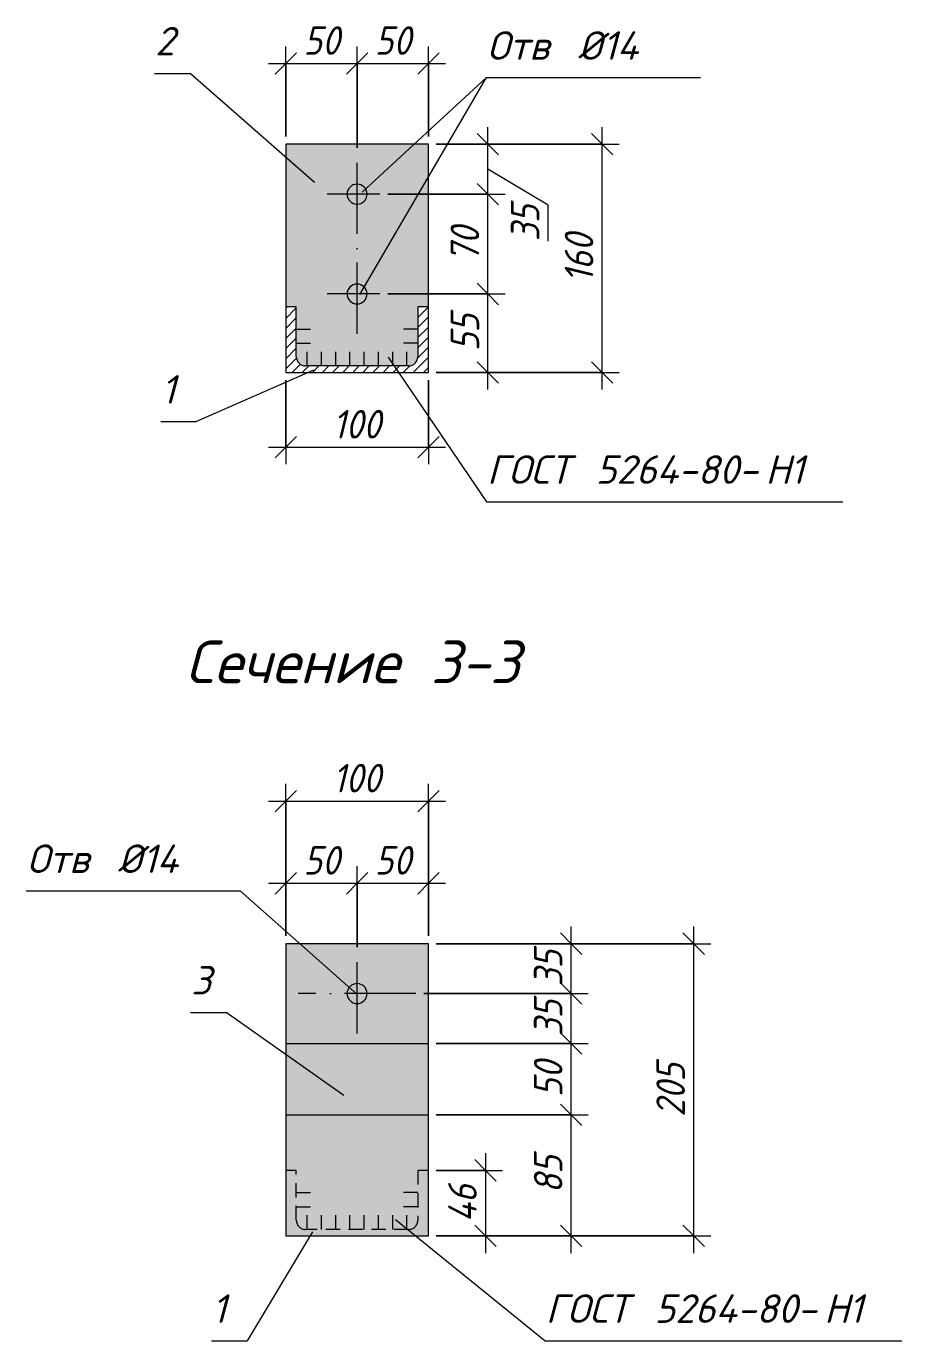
# Model space of a CAD drawing. Header units: millimetres. Extents: x 1214 to 43479, y -809 to 8550.
# Drawn here: x 35312 to 35925, y 1502 to 2424 of the extents above; entities that cross this region are included whole.
import ezdxf

# ---------------------------------------------------------------- set-up
doc = ezdxf.new("R2010")
doc.units = ezdxf.units.MM
doc.linetypes.add('200_ШТРИХ_ш1п0_6_', pattern=[16, 10, -6])
doc.linetypes.add('50_200_ШТРИХ_1Т_ш5_п1_п1_', pattern=[70, 50, -10, 0, -10])
for name, color, linetype, lineweight in [('A-ANNO-DIMS', 7, 'Continuous', 9), ('A-ANNO-DIMS-10', 7, 'Continuous', 9), ('A-ANNO-NOTE', 7, 'Continuous', 9), ('A-DETL', 7, 'Continuous', 9), ('A-DETL-1', 7, '200_ШТРИХ_ш1п0_6_', 5), ('A-DETL-3', 7, 'Continuous', 20), ('A-DETL-CNTR-1', 7, '50_200_ШТРИХ_1Т_ш5_п1_п1_', 5), ('A-DETL-GENF-2', 7, 'Continuous', 5), ('G-ANNO-TEXT', 7, 'Continuous', 9)]:
    doc.layers.add(name, color=color, linetype=linetype, lineweight=lineweight)
doc.layers.add('A-DETL-GENF-1', color=7, linetype='Continuous', lineweight=9, true_color=0xffffff)
doc.styles.add('ISOCPEUR_B_I', font='', dxfattribs={"height": 30})
doc.styles.add('ISOCPEUR_I_2', font='isocpeui.ttf', dxfattribs={"width": 0.9, "height": 20})
doc.styles.add('ISOCPEUR_I_6', font='isocpeui.ttf', dxfattribs={"height": 20})
doc.styles.get('ISOCPEUR_B_I').set_extended_font_data('ISOCPEUR', italic=True, bold=True)
doc.dimstyles.new('ISO-2_0_0_9К_СРЕДНИЙ_1', dxfattribs={"dimscale": 304.8, "dimtxt": 19.919624, "dimasz": 0.049213, "dimexe": 0.03937, "dimexo": 0, "dimgap": 0, "dimtad": 1, "dimdec": 0, "dimzin": 0, "dimdsep": 46, "dimtxsty": 'ISOCPEUR_I_2', "dimblk1": 'OBLIQUE', "dimblk2": 'OBLIQUE', "dimsah": 1, "dimcen": 0.09, "dimdle": 0.03937, "dimazin": 0, "dimtfac": 1, "dimtdec": 4, "dimtix": 1, "dimtmove": 0, "dimatfit": 3, "dimfxl": 1, "dimtvp": 1, "dimtolj": 1, "dimtzin": 0, "dimarcsym": 2})
doc.dimstyles.new('ISO-2_0_0_9К_СРЕДНИЙ_3', dxfattribs={"dimscale": 304.8, "dimtxt": 19.919624, "dimasz": 0.049213, "dimexe": 0.03937, "dimexo": 0, "dimgap": 0, "dimtad": 1, "dimdec": 0, "dimzin": 0, "dimdsep": 46, "dimtxsty": 'ISOCPEUR_I_2', "dimblk1": 'OBLIQUE', "dimblk2": 'OBLIQUE', "dimsah": 1, "dimcen": 0.09, "dimdle": 0.03937, "dimazin": 0, "dimtfac": 1, "dimtdec": 4, "dimtix": 1, "dimtmove": 1, "dimatfit": 3, "dimfxl": 1, "dimtvp": 1, "dimtolj": 1, "dimtzin": 0, "dimarcsym": 2})

# ---------------------------------------------------------------- blocks, each defined once
blk = doc.blocks.new('DIMBLOCK158-АР1_Фахверк_Швеллер 100_Узлы')
at = {"layer": 'A-ANNO-DIMS-10'}
for p, q in [((35493.64, 1785.95), (35493.64, 1834.74)), ((35543.64, 1777.95), (35543.64, 1834.74)), ((35481.64, 1822.74), (35543.64, 1822.74)), ((35493.64, 1822.74), (35493.64, 1785.95)), ((35543.64, 1822.74), (35543.64, 1777.95))]:
    blk.add_line(p, q, dxfattribs=at)
at = {"layer": 'A-ANNO-DIMS-10', "lineweight": 20}
for p, q in [((35493.64, 1822.74), (35501.14, 1830.24)), ((35543.64, 1822.74), (35551.14, 1830.24)), ((35493.64, 1822.74), (35486.14, 1815.24)), ((35543.64, 1822.74), (35536.14, 1815.24))]:
    blk.add_line(p, q, dxfattribs=at)
at = {"layer": 'A-ANNO-DIMS-10', "color": 0, "insert": (35506, 1848.87), "char_height": 20, "width": 30.3391, "attachment_point": 1, "line_spacing_factor": 1.149209, "style": 'ISOCPEUR_I_2'}
blk.add_mtext('50', dxfattribs=at)
blk = doc.blocks.new('_Oblique')
at = {"color": 0, "linetype": 'ByBlock', "lineweight": -2}
blk.add_line((-0.5, -0.5), (0.5, 0.5), dxfattribs=at)
blk = doc.blocks.new('DIMBLOCK159-АР1_Фахверк_Швеллер 100_Узлы')
at = {"layer": 'A-ANNO-DIMS-10'}
for p, q in [((35543.64, 1777.95), (35543.64, 1834.74)), ((35593.64, 1785.95), (35593.64, 1834.74)), ((35543.64, 1822.74), (35605.64, 1822.74)), ((35543.64, 1822.74), (35543.64, 1777.95)), ((35593.64, 1822.74), (35593.64, 1785.95))]:
    blk.add_line(p, q, dxfattribs=at)
at = {"layer": 'A-ANNO-DIMS-10', "lineweight": 20}
for p, q in [((35543.64, 1822.74), (35551.14, 1830.24)), ((35593.64, 1822.74), (35601.14, 1830.24)), ((35543.64, 1822.74), (35536.14, 1815.24)), ((35593.64, 1822.74), (35586.14, 1815.24))]:
    blk.add_line(p, q, dxfattribs=at)
at = {"layer": 'A-ANNO-DIMS-10', "color": 0, "insert": (35556, 1848.87), "char_height": 20, "width": 30.3391, "attachment_point": 1, "line_spacing_factor": 1.149209, "style": 'ISOCPEUR_I_2'}
blk.add_mtext('50', dxfattribs=at)
blk = doc.blocks.new('DIMBLOCK164-АР1_Фахверк_Швеллер 100_Узлы')
at = {"layer": 'A-ANNO-DIMS-10'}
for p, q in [((35493.64, 2346.69), (35493.64, 2409.79)), ((35543.64, 2338.69), (35543.64, 2409.79)), ((35481.64, 2397.79), (35543.64, 2397.79)), ((35493.64, 2397.79), (35493.64, 2346.69)), ((35543.64, 2397.79), (35543.64, 2338.69))]:
    blk.add_line(p, q, dxfattribs=at)
at = {"layer": 'A-ANNO-DIMS-10', "lineweight": 20}
for p, q in [((35493.64, 2397.79), (35486.14, 2390.29)), ((35493.64, 2397.79), (35501.14, 2405.29)), ((35543.64, 2397.79), (35536.14, 2390.29)), ((35543.64, 2397.79), (35551.14, 2405.29))]:
    blk.add_line(p, q, dxfattribs=at)
at = {"layer": 'A-ANNO-DIMS-10', "color": 0, "insert": (35506, 2423.92), "char_height": 20, "width": 30.3391, "attachment_point": 1, "line_spacing_factor": 1.149209, "style": 'ISOCPEUR_I_2'}
blk.add_mtext('50', dxfattribs=at)
blk = doc.blocks.new('DIMBLOCK165-АР1_Фахверк_Швеллер 100_Узлы')
at = {"layer": 'A-ANNO-DIMS-10'}
for p, q in [((35543.64, 2338.69), (35543.64, 2409.79)), ((35593.64, 2346.69), (35593.64, 2409.79)), ((35543.64, 2397.79), (35605.64, 2397.79)), ((35543.64, 2397.79), (35543.64, 2338.69)), ((35593.64, 2397.79), (35593.64, 2346.69))]:
    blk.add_line(p, q, dxfattribs=at)
at = {"layer": 'A-ANNO-DIMS-10', "lineweight": 20}
for p, q in [((35543.64, 2397.79), (35536.14, 2390.29)), ((35543.64, 2397.79), (35551.14, 2405.29)), ((35593.64, 2397.79), (35586.14, 2390.29)), ((35593.64, 2397.79), (35601.14, 2405.29))]:
    blk.add_line(p, q, dxfattribs=at)
at = {"layer": 'A-ANNO-DIMS-10', "color": 0, "insert": (35556, 2423.92), "char_height": 20, "width": 30.3391, "attachment_point": 1, "line_spacing_factor": 1.149209, "style": 'ISOCPEUR_I_2'}
blk.add_mtext('50', dxfattribs=at)
blk = doc.blocks.new('DIMBLOCK166-АР1_Фахверк_Швеллер 100_Узлы')
at = {"layer": 'A-ANNO-DIMS-10', "lineweight": 20}
for p, q in [((35635.38, 2236.14), (35627.88, 2243.64)), ((35635.38, 2236.14), (35642.88, 2228.64)), ((35635.38, 2181.14), (35627.88, 2188.64)), ((35635.38, 2181.14), (35642.88, 2173.64))]:
    blk.add_line(p, q, dxfattribs=at)
at = {"layer": 'A-ANNO-DIMS-10'}
for p, q in [((35565.19, 2236.14), (35647.38, 2236.14)), ((35635.38, 2236.14), (35565.19, 2236.14)), ((35635.38, 2169.14), (35635.38, 2236.14)), ((35599.19, 2181.14), (35647.38, 2181.14)), ((35635.38, 2181.14), (35599.19, 2181.14))]:
    blk.add_line(p, q, dxfattribs=at)
at = {"layer": 'A-ANNO-DIMS-10', "color": 0, "insert": (35609.25, 2196), "char_height": 20, "width": 30.3391, "attachment_point": 1, "rotation": 90, "line_spacing_factor": 1.149209, "style": 'ISOCPEUR_I_2'}
blk.add_mtext('55', dxfattribs=at)
blk = doc.blocks.new('DIMBLOCK167-АР1_Фахверк_Швеллер 100_Узлы')
at = {"layer": 'A-ANNO-DIMS-10'}
for p, q in [((35565.19, 2306.14), (35647.38, 2306.14)), ((35635.38, 2306.14), (35565.19, 2306.14)), ((35635.38, 2236.14), (35635.38, 2306.14)), ((35565.19, 2236.14), (35647.38, 2236.14)), ((35635.38, 2236.14), (35565.19, 2236.14))]:
    blk.add_line(p, q, dxfattribs=at)
at = {"layer": 'A-ANNO-DIMS-10', "lineweight": 20}
for p, q in [((35635.38, 2306.14), (35627.88, 2313.64)), ((35635.38, 2306.14), (35642.88, 2298.64)), ((35635.38, 2236.14), (35627.88, 2243.64)), ((35635.38, 2236.14), (35642.88, 2228.64))]:
    blk.add_line(p, q, dxfattribs=at)
at = {"layer": 'A-ANNO-DIMS-10', "color": 0, "insert": (35609.25, 2258.5), "char_height": 20, "width": 30.3391, "attachment_point": 1, "rotation": 90, "line_spacing_factor": 1.149209, "style": 'ISOCPEUR_I_2'}
blk.add_mtext('70', dxfattribs=at)
blk = doc.blocks.new('DIMBLOCK168-АР1_Фахверк_Швеллер 100_Узлы')
at = {"layer": 'A-ANNO-DIMS-10'}
for p, q in [((35635.38, 2306.14), (35635.38, 2353.14)), ((35599.19, 2341.14), (35647.38, 2341.14)), ((35635.38, 2341.14), (35599.19, 2341.14)), ((35677.58, 2298.39), (35635.38, 2323.64)), ((35565.19, 2306.14), (35647.38, 2306.14)), ((35635.38, 2306.14), (35565.19, 2306.14)), ((35677.58, 2273.11), (35677.58, 2298.39))]:
    blk.add_line(p, q, dxfattribs=at)
at = {"layer": 'A-ANNO-DIMS-10', "lineweight": 20}
for p, q in [((35635.38, 2341.14), (35627.88, 2348.64)), ((35635.38, 2341.14), (35642.88, 2333.64)), ((35635.38, 2306.14), (35627.88, 2313.64)), ((35635.38, 2306.14), (35642.88, 2298.64))]:
    blk.add_line(p, q, dxfattribs=at)
at = {"layer": 'A-ANNO-DIMS-10', "color": 0, "insert": (35651.45, 2273.11), "char_height": 20, "width": 30.3391, "attachment_point": 1, "rotation": 90, "line_spacing_factor": 1.149209, "style": 'ISOCPEUR_I_2'}
blk.add_mtext('35', dxfattribs=at)
blk = doc.blocks.new('DIMBLOCK169-АР1_Фахверк_Швеллер 100_Узлы')
at = {"layer": 'A-ANNO-DIMS-10'}
for p, q in [((35715.38, 2169.14), (35715.38, 2353.14)), ((35599.19, 2341.14), (35727.38, 2341.14)), ((35715.38, 2341.14), (35599.19, 2341.14)), ((35599.19, 2181.14), (35727.38, 2181.14)), ((35715.38, 2181.14), (35599.19, 2181.14))]:
    blk.add_line(p, q, dxfattribs=at)
at = {"layer": 'A-ANNO-DIMS-10', "lineweight": 20}
for p, q in [((35715.38, 2341.14), (35707.88, 2348.64)), ((35715.38, 2341.14), (35722.88, 2333.64)), ((35715.38, 2181.14), (35707.88, 2188.64)), ((35715.38, 2181.14), (35722.88, 2173.64))]:
    blk.add_line(p, q, dxfattribs=at)
at = {"layer": 'A-ANNO-DIMS-10', "color": 0, "insert": (35689.25, 2244.09), "char_height": 20, "width": 40.9118, "attachment_point": 1, "rotation": 90, "line_spacing_factor": 1.149209, "style": 'ISOCPEUR_I_2'}
blk.add_mtext('160', dxfattribs=at)
blk = doc.blocks.new('DIMBLOCK170-АР1_Фахверк_Швеллер 100_Узлы')
at = {"layer": 'A-ANNO-DIMS-10'}
for p, q in [((35493.64, 2175.59), (35493.64, 2116.65)), ((35493.64, 2128.65), (35493.64, 2175.59)), ((35593.64, 2175.59), (35593.64, 2116.65)), ((35593.64, 2128.65), (35593.64, 2175.59)), ((35481.64, 2128.65), (35605.64, 2128.65))]:
    blk.add_line(p, q, dxfattribs=at)
at = {"layer": 'A-ANNO-DIMS-10', "lineweight": 20}
for p, q in [((35493.64, 2128.65), (35501.14, 2136.15)), ((35593.64, 2128.65), (35601.14, 2136.15)), ((35493.64, 2128.65), (35486.14, 2121.15)), ((35593.64, 2128.65), (35586.14, 2121.15))]:
    blk.add_line(p, q, dxfattribs=at)
at = {"layer": 'A-ANNO-DIMS-10', "color": 0, "insert": (35526.6, 2154.78), "char_height": 20, "width": 40.9118, "attachment_point": 1, "line_spacing_factor": 1.149209, "style": 'ISOCPEUR_I_2'}
blk.add_mtext('100', dxfattribs=at)
blk = doc.blocks.new('DIMBLOCK171-АР1_Фахверк_Швеллер 100_Узлы')
at = {"layer": 'A-ANNO-DIMS-10'}
for p, q in [((35493.64, 1785.95), (35493.64, 1892.42)), ((35593.64, 1785.95), (35593.64, 1892.42)), ((35481.64, 1880.42), (35605.64, 1880.42)), ((35493.64, 1880.42), (35493.64, 1785.95)), ((35593.64, 1880.42), (35593.64, 1785.95))]:
    blk.add_line(p, q, dxfattribs=at)
at = {"layer": 'A-ANNO-DIMS-10', "lineweight": 20}
for p, q in [((35493.64, 1880.42), (35501.14, 1887.92)), ((35593.64, 1880.42), (35601.14, 1887.92)), ((35493.64, 1880.42), (35486.14, 1872.92)), ((35593.64, 1880.42), (35586.14, 1872.92))]:
    blk.add_line(p, q, dxfattribs=at)
at = {"layer": 'A-ANNO-DIMS-10', "color": 0, "insert": (35526.6, 1906.55), "char_height": 20, "width": 40.9118, "attachment_point": 1, "line_spacing_factor": 1.149209, "style": 'ISOCPEUR_I_2'}
blk.add_mtext('100', dxfattribs=at)
blk = doc.blocks.new('DIMBLOCK172-АР1_Фахверк_Швеллер 100_Узлы')
at = {"layer": 'A-ANNO-DIMS-10'}
for p, q in [((35599.19, 1660.4), (35705.74, 1660.4)), ((35693.74, 1660.4), (35599.19, 1660.4)), ((35693.74, 1563.4), (35693.74, 1660.4)), ((35599.19, 1575.4), (35705.74, 1575.4)), ((35693.74, 1575.4), (35599.19, 1575.4))]:
    blk.add_line(p, q, dxfattribs=at)
at = {"layer": 'A-ANNO-DIMS-10', "lineweight": 20}
for p, q in [((35693.74, 1660.4), (35686.24, 1667.9)), ((35693.74, 1660.4), (35701.24, 1652.9)), ((35693.74, 1575.4), (35686.24, 1582.9)), ((35693.74, 1575.4), (35701.24, 1567.9))]:
    blk.add_line(p, q, dxfattribs=at)
at = {"layer": 'A-ANNO-DIMS-10', "color": 0, "insert": (35667.61, 1605.26), "char_height": 20, "width": 30.3391, "attachment_point": 1, "rotation": 90, "line_spacing_factor": 1.149209, "style": 'ISOCPEUR_I_2'}
blk.add_mtext('85', dxfattribs=at)
blk = doc.blocks.new('DIMBLOCK173-АР1_Фахверк_Швеллер 100_Узлы')
at = {"layer": 'A-ANNO-DIMS-10', "lineweight": 20}
for p, q in [((35693.74, 1710.4), (35686.24, 1717.9)), ((35693.74, 1710.4), (35701.24, 1702.9)), ((35693.74, 1660.4), (35686.24, 1667.9)), ((35693.74, 1660.4), (35701.24, 1652.9))]:
    blk.add_line(p, q, dxfattribs=at)
at = {"layer": 'A-ANNO-DIMS-10'}
for p, q in [((35599.19, 1710.4), (35705.74, 1710.4)), ((35693.74, 1710.4), (35599.19, 1710.4)), ((35693.74, 1660.4), (35693.74, 1710.4)), ((35599.19, 1660.4), (35705.74, 1660.4)), ((35693.74, 1660.4), (35599.19, 1660.4))]:
    blk.add_line(p, q, dxfattribs=at)
at = {"layer": 'A-ANNO-DIMS-10', "color": 0, "insert": (35667.61, 1672.76), "char_height": 20, "width": 30.3391, "attachment_point": 1, "rotation": 90, "line_spacing_factor": 1.149209, "style": 'ISOCPEUR_I_2'}
blk.add_mtext('50', dxfattribs=at)
blk = doc.blocks.new('DIMBLOCK174-АР1_Фахверк_Швеллер 100_Узлы')
at = {"layer": 'A-ANNO-DIMS-10', "lineweight": 20}
for p, q in [((35693.74, 1745.4), (35686.24, 1752.9)), ((35693.74, 1745.4), (35701.24, 1737.9)), ((35693.74, 1710.4), (35686.24, 1717.9)), ((35693.74, 1710.4), (35701.24, 1702.9))]:
    blk.add_line(p, q, dxfattribs=at)
at = {"layer": 'A-ANNO-DIMS-10'}
for p, q in [((35590.5, 1745.4), (35705.74, 1745.4)), ((35693.74, 1745.4), (35590.5, 1745.4)), ((35693.74, 1710.4), (35693.74, 1745.4)), ((35599.19, 1710.4), (35705.74, 1710.4)), ((35693.74, 1710.4), (35599.19, 1710.4))]:
    blk.add_line(p, q, dxfattribs=at)
at = {"layer": 'A-ANNO-DIMS-10', "color": 0, "insert": (35667.61, 1715.26), "char_height": 20, "width": 30.3391, "attachment_point": 1, "rotation": 90, "line_spacing_factor": 1.149209, "style": 'ISOCPEUR_I_2'}
blk.add_mtext('35', dxfattribs=at)
blk = doc.blocks.new('DIMBLOCK175-АР1_Фахверк_Швеллер 100_Узлы')
at = {"layer": 'A-ANNO-DIMS-10'}
for p, q in [((35693.74, 1745.4), (35693.74, 1792.4)), ((35599.19, 1780.4), (35705.74, 1780.4)), ((35693.74, 1780.4), (35599.19, 1780.4)), ((35590.5, 1745.4), (35705.74, 1745.4)), ((35693.74, 1745.4), (35590.5, 1745.4))]:
    blk.add_line(p, q, dxfattribs=at)
at = {"layer": 'A-ANNO-DIMS-10', "lineweight": 20}
for p, q in [((35693.74, 1780.4), (35686.24, 1787.9)), ((35693.74, 1780.4), (35701.24, 1772.9)), ((35693.74, 1745.4), (35686.24, 1752.9)), ((35693.74, 1745.4), (35701.24, 1737.9))]:
    blk.add_line(p, q, dxfattribs=at)
at = {"layer": 'A-ANNO-DIMS-10', "color": 0, "insert": (35667.61, 1750.26), "char_height": 20, "width": 30.3391, "attachment_point": 1, "rotation": 90, "line_spacing_factor": 1.149209, "style": 'ISOCPEUR_I_2'}
blk.add_mtext('35', dxfattribs=at)
blk = doc.blocks.new('DIMBLOCK176-АР1_Фахверк_Швеллер 100_Узлы')
at = {"layer": 'A-ANNO-DIMS-10'}
for p, q in [((35779.63, 1563.4), (35779.63, 1792.4)), ((35599.19, 1780.4), (35791.63, 1780.4)), ((35779.63, 1780.4), (35599.19, 1780.4)), ((35599.19, 1575.4), (35791.63, 1575.4)), ((35779.63, 1575.4), (35599.19, 1575.4))]:
    blk.add_line(p, q, dxfattribs=at)
at = {"layer": 'A-ANNO-DIMS-10', "lineweight": 20}
for p, q in [((35779.63, 1780.4), (35772.13, 1787.9)), ((35779.63, 1780.4), (35787.13, 1772.9)), ((35779.63, 1575.4), (35772.13, 1582.9)), ((35779.63, 1575.4), (35787.13, 1567.9))]:
    blk.add_line(p, q, dxfattribs=at)
at = {"layer": 'A-ANNO-DIMS-10', "color": 0, "insert": (35753.5, 1658.94), "char_height": 20, "width": 45.5087, "attachment_point": 1, "rotation": 90, "line_spacing_factor": 1.149209, "style": 'ISOCPEUR_I_2'}
blk.add_mtext('205', dxfattribs=at)
blk = doc.blocks.new('_AT__Текстовая выноска 2_0 - _AT__Текстовая выноска 2_0 без точки-25057226-АР1_Фахверк_Швеллер 100_Узлы')
at = {"layer": 'A-ANNO-NOTE'}
blk.add_line((0, 0), (15, 0), dxfattribs=at)
blk = doc.blocks.new('_AT__Текстовая выноска 2_0 - _AT__Текстовая выноска 2_0 без точки-25057225-АР1_Фахверк_Швеллер 100_Узлы')
at = {"layer": 'A-ANNO-NOTE'}
blk.add_line((0, 0), (25, 0), dxfattribs=at)
blk = doc.blocks.new('_AT__Текстовая выноска 2_0 - _AT__Текстовая выноска 2_0 без точки-25057227-АР1_Фахверк_Швеллер 100_Узлы')
at = {"layer": 'A-ANNO-NOTE'}
blk.add_line((0, 0), (2.5, 0), dxfattribs=at)
blk = doc.blocks.new('DIMBLOCK180-АР1_Фахверк_Швеллер 100_Узлы')
at = {"layer": 'A-ANNO-DIMS-10'}
for p, q in [((35633.65, 1633.4), (35633.65, 1563.4)), ((35599.19, 1621.4), (35645.65, 1621.4)), ((35633.65, 1621.4), (35599.19, 1621.4)), ((35599.19, 1575.4), (35645.65, 1575.4)), ((35633.65, 1575.4), (35599.19, 1575.4))]:
    blk.add_line(p, q, dxfattribs=at)
at = {"layer": 'A-ANNO-DIMS-10', "lineweight": 20}
for p, q in [((35633.65, 1621.4), (35626.15, 1628.9)), ((35633.65, 1621.4), (35641.15, 1613.9)), ((35633.65, 1575.4), (35626.15, 1582.9)), ((35633.65, 1575.4), (35641.15, 1567.9))]:
    blk.add_line(p, q, dxfattribs=at)
at = {"layer": 'A-ANNO-DIMS-10', "color": 0, "insert": (35607.52, 1585), "char_height": 20, "width": 32.1779, "attachment_point": 1, "rotation": 90, "line_spacing_factor": 1.149209, "style": 'ISOCPEUR_I_2'}
blk.add_mtext('46', dxfattribs=at)

msp = doc.modelspace()

# ---------------------------------------------------------------- hatches: boundary and pattern name
at = {"layer": 'A-DETL-GENF-1'}
h = msp.add_hatch(color=256, dxfattribs=at)
h.paths.add_polyline_path([(35507.54249, 2185.63951), (35579.74249, 2185.63951), (35581.42481, 2185.86099), (35582.99249, 2186.51035), (35584.33868, 2187.54332), (35585.37165, 2188.88951), (35586.021, 2190.45719), (35586.24249, 2192.13951), (35586.24249, 2227.13951), (35593.64249, 2227.13951), (35593.64249, 2341.13951), (35493.64249, 2341.13951), (35493.64249, 2227.13951), (35501.04249, 2227.13951), (35501.04249, 2192.13951), (35501.26397, 2190.45719), (35501.91332, 2188.88951), (35502.94629, 2187.54332), (35504.29249, 2186.51035), (35505.86016, 2185.86099)], flags=0)
h.paths.add_polyline_path([(35543.64249, 2229.13951), (35541.83075, 2229.37803), (35540.14249, 2230.07733), (35538.69274, 2231.18977), (35537.58031, 2232.63951), (35536.88101, 2234.32778), (35536.64249, 2236.13951), (35536.88101, 2237.95125), (35537.58031, 2239.63951), (35538.69274, 2241.08926), (35540.14249, 2242.20169), (35541.83075, 2242.90099), (35543.64249, 2243.13951), (35545.45422, 2242.90099), (35547.14249, 2242.20169), (35548.59223, 2241.08926), (35549.70466, 2239.63951), (35550.40397, 2237.95125), (35550.64249, 2236.13951), (35550.40397, 2234.32778), (35549.70466, 2232.63951), (35548.59223, 2231.18977), (35547.14249, 2230.07733), (35545.45422, 2229.37803)], flags=0)
h.paths.add_polyline_path([(35543.64249, 2299.13951), (35541.83075, 2299.37803), (35540.14249, 2300.07733), (35538.69274, 2301.18977), (35537.58031, 2302.63951), (35536.88101, 2304.32778), (35536.64249, 2306.13951), (35536.88101, 2307.95125), (35537.58031, 2309.63951), (35538.69274, 2311.08926), (35540.14249, 2312.20169), (35541.83075, 2312.90099), (35543.64249, 2313.13951), (35545.45422, 2312.90099), (35547.14249, 2312.20169), (35548.59223, 2311.08926), (35549.70466, 2309.63951), (35550.40397, 2307.95125), (35550.64249, 2306.13951), (35550.40397, 2304.32778), (35549.70466, 2302.63951), (35548.59223, 2301.18977), (35547.14249, 2300.07733), (35545.45422, 2299.37803)], flags=0)
for points in [[(35543.64249, 2299.13951), (35545.45422, 2299.37803), (35547.14249, 2300.07733), (35548.59223, 2301.18977), (35549.70466, 2302.63951), (35550.40397, 2304.32778), (35550.64249, 2306.13951), (35550.40397, 2307.95125), (35549.70466, 2309.63951), (35548.59223, 2311.08926), (35547.14249, 2312.20169), (35545.45422, 2312.90099), (35543.64249, 2313.13951), (35541.83075, 2312.90099), (35540.14249, 2312.20169), (35538.69274, 2311.08926), (35537.58031, 2309.63951), (35536.88101, 2307.95125), (35536.64249, 2306.13951), (35536.88101, 2304.32778), (35537.58031, 2302.63951), (35538.69274, 2301.18977), (35540.14249, 2300.07733), (35541.83075, 2299.37803)], [(35543.64249, 2229.13951), (35545.45422, 2229.37803), (35547.14249, 2230.07733), (35548.59223, 2231.18977), (35549.70466, 2232.63951), (35550.40397, 2234.32778), (35550.64249, 2236.13951), (35550.40397, 2237.95125), (35549.70466, 2239.63951), (35548.59223, 2241.08926), (35547.14249, 2242.20169), (35545.45422, 2242.90099), (35543.64249, 2243.13951), (35541.83075, 2242.90099), (35540.14249, 2242.20169), (35538.69274, 2241.08926), (35537.58031, 2239.63951), (35536.88101, 2237.95125), (35536.64249, 2236.13951), (35536.88101, 2234.32778), (35537.58031, 2232.63951), (35538.69274, 2231.18977), (35540.14249, 2230.07733), (35541.83075, 2229.37803)], [(35543.64249, 1738.40245), (35545.45422, 1738.64097), (35547.14249, 1739.34028), (35548.59223, 1740.45271), (35549.70466, 1741.90245), (35550.40397, 1743.59072), (35550.64249, 1745.40245), (35550.40397, 1747.21419), (35549.70466, 1748.90245), (35548.59223, 1750.3522), (35547.14249, 1751.46463), (35545.45422, 1752.16394), (35543.64249, 1752.40245), (35541.83075, 1752.16394), (35540.14249, 1751.46463), (35538.69274, 1750.3522), (35537.58031, 1748.90245), (35536.88101, 1747.21419), (35536.64249, 1745.40245), (35536.88101, 1743.59072), (35537.58031, 1741.90245), (35538.69274, 1740.45271), (35540.14249, 1739.34028), (35541.83075, 1738.64097)], [(35582.99249, 1575.40245), (35593.64249, 1575.40245), (35593.64249, 1621.40245), (35586.24249, 1621.40245), (35586.24249, 1586.40245), (35586.021, 1584.72013), (35585.37165, 1583.15245), (35584.33868, 1581.80626), (35582.99249, 1580.77329), (35581.42481, 1580.12394), (35579.74249, 1579.90245), (35507.54249, 1579.90245), (35505.86016, 1580.12394), (35504.29249, 1580.77329), (35502.94629, 1581.80626), (35501.91332, 1583.15245), (35501.26397, 1584.72013), (35501.04249, 1586.40245), (35501.04249, 1621.40245), (35493.64249, 1621.40245), (35493.64249, 1575.40245), (35581.42481, 1575.40245)]]:
    msp.add_hatch(color=256, dxfattribs=at).paths.add_polyline_path(points, flags=0)
h = msp.add_hatch(color=256, dxfattribs=at)
h.paths.add_polyline_path([(35507.54249, 1579.90245), (35579.74249, 1579.90245), (35581.42481, 1580.12394), (35582.99249, 1580.77329), (35584.33868, 1581.80626), (35585.37165, 1583.15245), (35586.021, 1584.72013), (35586.24249, 1586.40245), (35586.24249, 1621.40245), (35593.64249, 1621.40245), (35593.64249, 1780.40245), (35493.64249, 1780.40245), (35493.64249, 1621.40245), (35501.04249, 1621.40245), (35501.04249, 1586.40245), (35501.26397, 1584.72013), (35501.91332, 1583.15245), (35502.94629, 1581.80626), (35504.29249, 1580.77329), (35505.86016, 1580.12394)], flags=0)
h.paths.add_polyline_path([(35543.64249, 1738.40245), (35541.83075, 1738.64097), (35540.14249, 1739.34028), (35538.69274, 1740.45271), (35537.58031, 1741.90245), (35536.88101, 1743.59072), (35536.64249, 1745.40245), (35536.88101, 1747.21419), (35537.58031, 1748.90245), (35538.69274, 1750.3522), (35540.14249, 1751.46463), (35541.83075, 1752.16394), (35543.64249, 1752.40245), (35545.45422, 1752.16394), (35547.14249, 1751.46463), (35548.59223, 1750.3522), (35549.70466, 1748.90245), (35550.40397, 1747.21419), (35550.64249, 1745.40245), (35550.40397, 1743.59072), (35549.70466, 1741.90245), (35548.59223, 1740.45271), (35547.14249, 1739.34028), (35545.45422, 1738.64097)], flags=0)
at = {"layer": 'A-DETL-GENF-2'}
h = msp.add_hatch(dxfattribs=at)
h.set_pattern_fill('FP_2', color=256, style=0, pattern_type=2)
h.set_pattern_definition([(45, (34264.5795, 0), (-3.535534, 3.535534), [])])
h.paths.add_polyline_path([(35493.64249, 2181.13951), (35593.64249, 2181.13951), (35593.64249, 2227.13951), (35586.24249, 2227.13951), (35586.24249, 2192.13951), (35586.021, 2190.45719), (35585.37165, 2188.88951), (35584.33868, 2187.54332), (35582.99249, 2186.51035), (35581.42481, 2185.86099), (35579.74249, 2185.63951), (35507.54249, 2185.63951), (35505.86016, 2185.86099), (35504.29249, 2186.51035), (35502.94629, 2187.54332), (35501.91332, 2188.88951), (35501.26397, 2190.45719), (35501.04249, 2192.13951), (35501.04249, 2227.13951), (35493.64249, 2227.13951), (35493.64249, 2185.63951)], flags=0)

# ---------------------------------------------------------------- linework, layer by layer
at = {"layer": 'A-ANNO-NOTE'}
for p, q in [((35513.69343, 2314.42384), (35426.62854, 2390.91985)), ((35545.65934, 2235.78762), (35634.30635, 2387.89122)), ((35547.14716, 2307.5992), (35634.30635, 2387.89122)), ((35565.48846, 2191.84239), (35634.30635, 2090.4542)), ((35513.17368, 2182.63204), (35430.98295, 2146.6899)), ((35543.4129, 1744.96405), (35461.75988, 1817.46589)), ((35534.38183, 1674.00119), (35451.97858, 1732.23529)), ((35570.53689, 1586.97174), (35675.46267, 1501.89141)), ((35512.33909, 1578.36278), (35466.56627, 1501.89141))]:
    msp.add_line(p, q, dxfattribs=at)
at = {"layer": 'A-DETL'}
for p, q in [((35593.64249, 2341.13951), (35493.64249, 2341.13951)), ((35493.64249, 2341.13951), (35493.64249, 2227.13951)), ((35593.64249, 2227.13951), (35593.64249, 2341.13951)), ((35501.04249, 2227.13951), (35493.64249, 2227.13951)), ((35493.64249, 2227.13951), (35493.64249, 2181.13951)), ((35501.04249, 2192.13951), (35501.04249, 2227.13951)), ((35593.64249, 2227.13951), (35586.24249, 2227.13951)), ((35586.24249, 2227.13951), (35586.24249, 2192.13951)), ((35593.64249, 2181.13951), (35593.64249, 2227.13951)), ((35579.74249, 2185.63951), (35507.54249, 2185.63951)), ((35493.64249, 2181.13951), (35593.64249, 2181.13951))]:
    msp.add_line(p, q, dxfattribs=at)
for centre, radius, start, end in [((35543.64249, 2306.13951), 7, 90, 270), ((35543.64249, 2306.13951), 7, 270, 90), ((35543.64249, 2236.13951), 7, 90, 270), ((35543.64249, 2236.13951), 7, 270, 90), ((35507.54249, 2192.13951), 6.5, 180, 270), ((35579.74249, 2192.13951), 6.5, 270, 0), ((35543.64249, 1745.40245), 7, 90, 270), ((35543.64249, 1745.40245), 7, 270, 90)]:
    msp.add_arc(centre, radius, start, end, dxfattribs=at)
at = {"layer": 'A-DETL-1'}
for p, q in [((35501.04249, 2211.53951), (35511.04249, 2211.53951)), ((35586.24249, 2211.53951), (35576.24249, 2211.53951)), ((35501.04249, 2201.53951), (35511.04249, 2201.53951)), ((35508.64249, 2185.63951), (35508.64249, 2195.63951)), ((35518.64249, 2185.63951), (35518.64249, 2195.63951)), ((35528.64249, 2185.63951), (35528.64249, 2195.63951)), ((35538.64249, 2185.63951), (35538.64249, 2195.63951)), ((35548.64249, 2185.63951), (35548.64249, 2195.63951)), ((35558.64249, 2185.63951), (35558.64249, 2195.63951)), ((35568.64249, 2185.63951), (35568.64249, 2195.63951)), ((35586.24249, 2201.53951), (35576.24249, 2201.53951)), ((35578.64249, 2185.63951), (35578.64249, 2195.63951)), ((35501.04249, 1621.40245), (35493.64249, 1621.40245)), ((35493.64249, 1621.40245), (35493.64249, 1575.40245)), ((35501.04249, 1586.40245), (35501.04249, 1621.40245)), ((35593.64249, 1621.40245), (35586.24249, 1621.40245)), ((35586.24249, 1621.40245), (35586.24249, 1586.40245)), ((35593.64249, 1575.40245), (35593.64249, 1621.40245)), ((35501.04249, 1605.80245), (35511.04249, 1605.80245)), ((35586.24249, 1605.80245), (35576.24249, 1605.80245)), ((35501.04249, 1595.80245), (35511.04249, 1595.80245)), ((35586.24249, 1595.80245), (35576.24249, 1595.80245)), ((35508.64249, 1579.90245), (35508.64249, 1589.90245)), ((35518.64249, 1579.90245), (35518.64249, 1589.90245)), ((35528.64249, 1579.90245), (35528.64249, 1589.90245)), ((35538.64249, 1579.90245), (35538.64249, 1589.90245)), ((35548.64249, 1579.90245), (35548.64249, 1589.90245)), ((35558.64249, 1579.90245), (35558.64249, 1589.90245)), ((35568.64249, 1579.90245), (35568.64249, 1589.90245)), ((35578.64249, 1579.90245), (35578.64249, 1589.90245)), ((35579.74249, 1579.90245), (35507.54249, 1579.90245)), ((35493.64249, 1575.40245), (35593.64249, 1575.40245))]:
    msp.add_line(p, q, dxfattribs=at)
for centre, start, end in [((35507.54249, 1586.40245), 180, 270), ((35579.74249, 1586.40245), 270, 0)]:
    msp.add_arc(centre, 6.5, start, end, dxfattribs=at)
at = {"layer": 'A-DETL-3'}
for p, q in [((35593.64249, 1780.40245), (35493.64249, 1780.40245)), ((35493.64249, 1780.40245), (35493.64249, 1575.40245)), ((35593.64249, 1575.40245), (35593.64249, 1780.40245)), ((35493.64249, 1710.40245), (35593.64249, 1710.40245)), ((35493.64249, 1660.40245), (35593.64249, 1660.40245)), ((35493.64249, 1575.40245), (35593.64249, 1575.40245))]:
    msp.add_line(p, q, dxfattribs=at)
at = {"layer": 'A-DETL-CNTR-1'}
for p, q in [((35543.64249, 2208.13951), (35543.64249, 2333.13951)), ((35559.6427, 2306.13951), (35522.64249, 2306.13951)), ((35559.6427, 2236.13951), (35522.64249, 2236.13951)), ((35543.64249, 1717.40245), (35543.64249, 1772.40245)), ((35584.94964, 1745.40245), (35502.33533, 1745.40245))]:
    msp.add_line(p, q, dxfattribs=at)

# ---------------------------------------------------------------- block references
at = {"layer": 'A-ANNO-NOTE', "xscale": 10, "yscale": 10, "zscale": 10}
for name, p in [('_AT__Текстовая выноска 2_0 - _AT__Текстовая выноска 2_0 без точки-25057227-АР1_Фахверк_Швеллер 100_Узлы', (35401.62854, 2390.91985)), ('_AT__Текстовая выноска 2_0 - _AT__Текстовая выноска 2_0 без точки-25057226-АР1_Фахверк_Швеллер 100_Узлы', (35634.30635, 2387.89122)), ('_AT__Текстовая выноска 2_0 - _AT__Текстовая выноска 2_0 без точки-25057227-АР1_Фахверк_Швеллер 100_Узлы', (35405.98295, 2146.6899)), ('_AT__Текстовая выноска 2_0 - _AT__Текстовая выноска 2_0 без точки-25057225-АР1_Фахверк_Швеллер 100_Узлы', (35634.30635, 2090.4542)), ('_AT__Текстовая выноска 2_0 - _AT__Текстовая выноска 2_0 без точки-25057226-АР1_Фахверк_Швеллер 100_Узлы', (35311.75988, 1817.46589)), ('_AT__Текстовая выноска 2_0 - _AT__Текстовая выноска 2_0 без точки-25057227-АР1_Фахверк_Швеллер 100_Узлы', (35426.97858, 1732.23529)), ('_AT__Текстовая выноска 2_0 - _AT__Текстовая выноска 2_0 без точки-25057227-АР1_Фахверк_Швеллер 100_Узлы', (35441.56627, 1501.89141)), ('_AT__Текстовая выноска 2_0 - _AT__Текстовая выноска 2_0 без точки-25057225-АР1_Фахверк_Швеллер 100_Узлы', (35675.46267, 1501.89141))]:
    msp.add_blockref(name, p, dxfattribs=at)

# ---------------------------------------------------------------- texts
at = {"layer": 'A-ANNO-NOTE', "char_height": 20, "attachment_point": 1, "style": 'ISOCPEUR_I_6'}
for s, insert, width in [('\\fISOCPEUR|b0|i1|c204|p34|;2', (35402.03872, 2423.44665), 17.637125), ('Отв', (35634.71653, 2420.41803), 61.7299375), (' Ø14', (35685.64882, 2420.41803), 74.5569375), ('\\fISOCPEUR|b0|i1|c204|p34|;1', (35406.39313, 2179.21671), 12.827), ('ГОСТ', (35634.71653, 2122.98101), 76.962), (' 5264-80-', (35698.21653, 2122.98101), 159.5358125), ('\\fISOCPEUR|b0|i1|c204|p34|;Н', (35829.84674, 2122.98101), 20.843875), ('\\fISOCPEUR|b0|i1|c204|p34|;1', (35847.04466, 2122.98101), 12.827), ('Отв', (35312.17006, 1849.99269), 61.7299375), (' Ø14', (35363.10235, 1849.99269), 74.5569375), ('\\fISOCPEUR|b0|i1|c204|p34|;3', (35427.38875, 1764.7621), 17.637125), ('\\fISOCPEUR|b0|i1|c204|p34|;1', (35441.97645, 1534.41822), 12.827), ('ГОСТ', (35675.87285, 1534.41822), 76.962), (' 5264-80-', (35739.37285, 1534.41822), 159.5358125), ('\\fISOCPEUR|b0|i1|c204|p34|;Н', (35871.00306, 1534.41822), 20.843875), ('\\fISOCPEUR|b0|i1|c204|p34|;1', (35888.20097, 1534.41822), 12.827)]:
    msp.add_mtext(s, dxfattribs=dict(at, insert=insert, width=width))
at = {"layer": 'G-ANNO-TEXT', "char_height": 30, "attachment_point": 1, "style": 'ISOCPEUR_B_I'}
for s, insert, width in [('Сечение', (35423.32652, 1993.0815), 185.1898125), (' 3-3', (35576.12339, 1993.0815), 102.616)]:
    msp.add_mtext(s, dxfattribs=dict(at, insert=insert, width=width))

# ---------------------------------------------------------------- dimensions: what is measured, and where the dimension line sits
at = {"layer": 'A-ANNO-DIMS'}
for base, p1, p2, override, picture, middle in [((35543.64249, 2397.79151), (35493.64249, 2346.68716), (35543.64249, 2338.68716), {"dimpost": '<>', "dimfxl": 50.635956}, 'DIMBLOCK164-АР1_Фахверк_Швеллер 100_Узлы', (35518.64249, 2407.79151)), ((35593.64249, 2397.79151), (35543.64249, 2338.68716), (35593.64249, 2346.68716), {"dimpost": '<>', "dimfxl": 50.635956}, 'DIMBLOCK165-АР1_Фахверк_Швеллер 100_Узлы', (35568.64249, 2407.79151)), ((35593.64249, 2128.64716), (35493.64249, 2175.59187), (35593.64249, 2175.59187), {"dimpost": '<>', "dimfxl": 100}, 'DIMBLOCK170-АР1_Фахверк_Швеллер 100_Узлы', (35543.64249, 2138.64716)), ((35593.64249, 1880.41715), (35493.64249, 1785.9501), (35593.64249, 1785.9501), {"dimpost": '<>', "dimfxl": 100}, 'DIMBLOCK171-АР1_Фахверк_Швеллер 100_Узлы', (35543.64249, 1890.41715)), ((35543.64249, 1822.73774), (35493.64249, 1785.9501), (35543.64249, 1777.9501), {"dimpost": '<>', "dimfxl": 50.635956}, 'DIMBLOCK158-АР1_Фахверк_Швеллер 100_Узлы', (35518.64249, 1832.73774)), ((35593.64249, 1822.73774), (35543.64249, 1777.9501), (35593.64249, 1785.9501), {"dimpost": '<>', "dimfxl": 50.635956}, 'DIMBLOCK159-АР1_Фахверк_Швеллер 100_Узлы', (35568.64249, 1832.73774))]:
    dim = msp.add_linear_dim(base=base, p1=p1, p2=p2, dimstyle='ISO-2_0_0_9К_СРЕДНИЙ_1', override=override, dxfattribs=at)
    dim.commit()
    dim.dimension.update_dxf_attribs({"geometry": picture, "text_midpoint": middle})
dim = msp.add_linear_dim(base=(35635.38132, 2341.13951), p1=(35565.19035, 2306.13951), p2=(35599.19013, 2341.13951), angle=90, dimstyle='ISO-2_0_0_9К_СРЕДНИЙ_3', override={"dimpost": '<>', "dimfxl": 48.795342}, dxfattribs=at)
dim.commit()
dim.dimension.update_dxf_attribs({"geometry": 'DIMBLOCK168-АР1_Фахверк_Швеллер 100_Узлы', "text_midpoint": (35664.785, 2288.27735), "dimtype": 160, "text_rotation": 90})
for base, p1, p2, override, picture, middle in [((35715.38132, 2341.13951), (35599.19013, 2181.13951), (35599.19013, 2341.13951), {"dimpost": '<>', "dimfxl": 160}, 'DIMBLOCK169-АР1_Фахверк_Швеллер 100_Узлы', (35705.38132, 2261.13951)), ((35635.38132, 2306.13951), (35565.19035, 2236.13951), (35565.19035, 2306.13951), {"dimpost": '<>', "dimfxl": 70}, 'DIMBLOCK167-АР1_Фахверк_Швеллер 100_Узлы', (35625.25254, 2271.13951)), ((35635.38132, 2236.13951), (35599.19013, 2181.13951), (35565.19035, 2236.13951), {"dimpost": '<>', "dimfxl": 64.660539}, 'DIMBLOCK166-АР1_Фахверк_Швеллер 100_Узлы', (35625.38132, 2208.63951)), ((35693.73804, 1780.40245), (35590.49729, 1745.40245), (35599.19013, 1780.40245), {"dimpost": '<>', "dimfxl": 36.063354}, 'DIMBLOCK175-АР1_Фахверк_Швеллер 100_Узлы', (35683.73804, 1762.90245)), ((35779.63149, 1780.40245), (35599.19013, 1575.40245), (35599.19013, 1780.40245), {"dimpost": '<>', "dimfxl": 205}, 'DIMBLOCK176-АР1_Фахверк_Швеллер 100_Узлы', (35769.63149, 1677.90245)), ((35693.73804, 1745.40245), (35599.19013, 1710.40245), (35590.49729, 1745.40245), {"dimpost": '<>', "dimfxl": 36.063354}, 'DIMBLOCK174-АР1_Фахверк_Швеллер 100_Узлы', (35683.73804, 1727.90245)), ((35693.73804, 1710.40245), (35599.19013, 1660.40245), (35599.19013, 1710.40245), {"dimpost": '<>', "dimfxl": 50}, 'DIMBLOCK173-АР1_Фахверк_Швеллер 100_Узлы', (35683.73804, 1685.40245)), ((35693.73804, 1660.40245), (35599.19013, 1575.40245), (35599.19013, 1660.40245), {"dimpost": '<>', "dimfxl": 85}, 'DIMBLOCK172-АР1_Фахверк_Швеллер 100_Узлы', (35683.73804, 1617.90245)), ((35633.64541, 1575.40245), (35599.19013, 1621.40245), (35599.19013, 1575.40245), {"dimpost": '<>', "dimfxl": 46}, 'DIMBLOCK180-АР1_Фахверк_Швеллер 100_Узлы', (35623.64541, 1598.40245))]:
    dim = msp.add_linear_dim(base=base, p1=p1, p2=p2, angle=90, dimstyle='ISO-2_0_0_9К_СРЕДНИЙ_1', override=override, dxfattribs=at)
    dim.commit()
    dim.dimension.update_dxf_attribs({"geometry": picture, "text_midpoint": middle})

doc.saveas('drawing.dxf')
